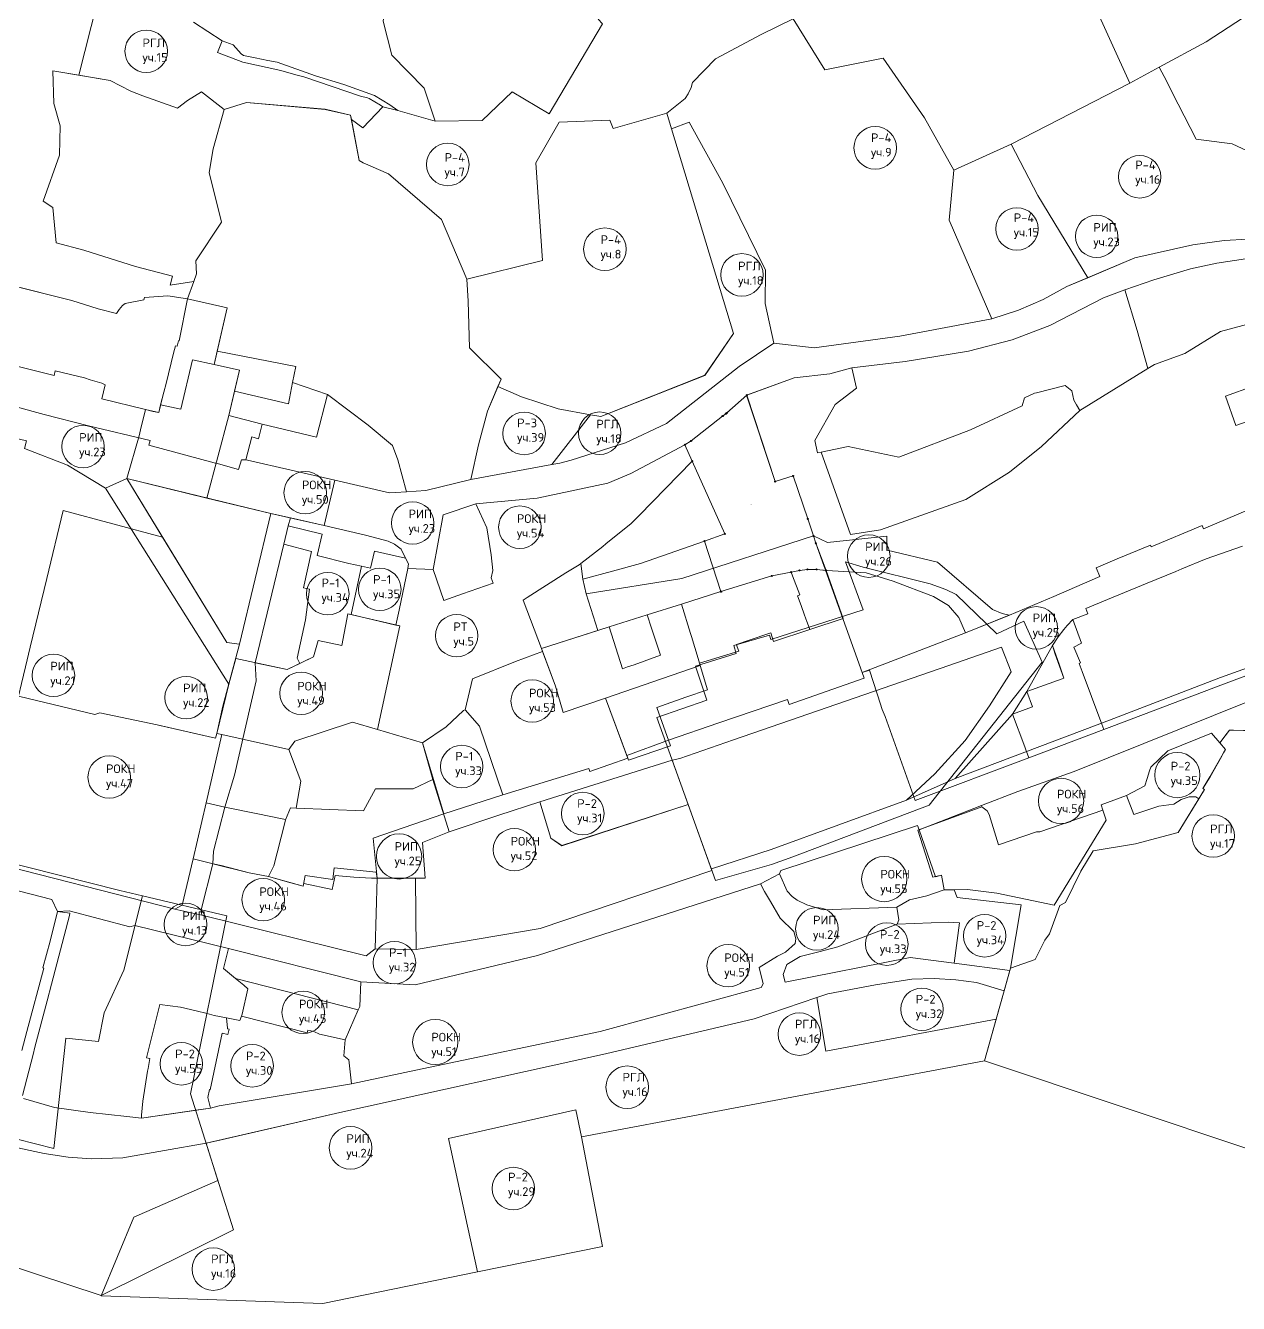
# Model space of a CAD drawing. Extents: x 1391407 to 1399948, y 354865 to 361044.
# Drawn here: x 1395657 to 1396569, y 359243 to 360204 of the extents above; entities that cross this region are included whole.
import ezdxf

# ---------------------------------------------------------------- set-up
doc = ezdxf.new("R2010")
doc.units = 0
doc.header["$MEASUREMENT"] = 0
doc.header["$PDMODE"] = 33
doc.header["$PDSIZE"] = 0.75
doc.layers.add('Контура исторический центр для сайта', color=7, linetype='Continuous')
doc.styles.get("Standard").update_dxf_attribs({"font": 'simplex.shx'})

msp = doc.modelspace()

# ---------------------------------------------------------------- linework, layer by layer
at = {"layer": 'Контура исторический центр для сайта', "color": 55, "lineweight": 20, "true_color": 0xa5a552}
for points in [[(1396050.9, 360137.74), (1396090.9, 360205.58), (1396087.63, 360209.07), (1396144.35, 360259.45), (1396118.99, 360298.11), (1396117.15, 360322.54), (1396115.66, 360335.22), (1396083.09, 360334.53), (1396031, 360326.79), (1396013.43, 360318.19), (1395975.45, 360283.74), (1395933.08, 360259.05), (1395925.91, 360207.55), (1395932.58, 360181.82), (1395956.9, 360157.18), (1395965.13, 360132.41), (1396000.47, 360132.7), (1396022.95, 360154.31), (1396050.9, 360137.74)], [(1395783.38, 360206.68), (1395804.8, 360192.79), (1395813.31, 360189.7), (1395819.21, 360182.83), (1395820.93, 360181.66), (1395829.7, 360179.93), (1395839.18, 360178.02), (1395846.21, 360176.78), (1395875.22, 360166.31), (1395896.4, 360159.88), (1395919.53, 360151.49), (1395930.98, 360144.64), (1395937.05, 360140.2), (1395965.13, 360132.41)], [(1395965.13, 360132.41), (1395956.9, 360157.18), (1395932.58, 360181.82), (1395925.91, 360207.55)], [(1395943.49, 359853.64), (1395958.02, 359854.64), (1395991.91, 359862.75), (1395997.67, 359888.92), (1396004.37, 359914.32), (1396014.73, 359938.4), (1395990.87, 359961.79), (1395989.97, 359996.96), (1395988.93, 360013.36), (1395969.81, 360058.36), (1395929.99, 360092.74), (1395911.06, 360101.03), (1395908.01, 360102.73), (1395901.48, 360136.89), (1395882.27, 360141.2), (1395823.1, 360146.46), (1395806.53, 360141.2), (1395798.19, 360111.57), (1395795.09, 360093.78), (1395804.53, 360056.41), (1395785.05, 360027.28), (1395785.59, 360017.5), (1395783.49, 360011.82), (1395778.84, 359998.77), (1395808.59, 359991.8), (1395801.17, 359959.42), (1395860.23, 359947.72), (1395857.89, 359935.81), (1395884.01, 359926.64), (1395914.66, 359903.75), (1395933.09, 359888.32), (1395936.95, 359877.56), (1395943.49, 359853.64)], [(1396501.11, 359946.37), (1396493, 359974.85), (1396483.69, 360005.58), (1396505.54, 360013.08), (1396533.21, 360021.36), (1396552.84, 360025.48), (1396574.54, 360028.7), (1396595.21, 360029.63), (1396645.38, 360029.27), (1396649.26, 359985.14), (1396586.39, 359982.41), (1396555.67, 359974.16), (1396528.89, 359957.55), (1396506.03, 359949.42), (1396501.11, 359946.37)], [(1395757.31, 359913.11), (1395758.78, 359919.4), (1395761.03, 359928.42), (1395762.69, 359935.06), (1395768.35, 359957.86), (1395769.74, 359963.38), (1395771.1, 359963.12), (1395772.04, 359967.23), (1395772.58, 359967.11), (1395778.84, 359998.77), (1395764.17, 360000.84), (1395746.45, 359999.67), (1395746.06, 359997.85), (1395731.91, 359995.14), (1395730.03, 359993.74), (1395727.39, 359990.55), (1395725.5, 359987.6), (1395711.75, 359991.26), (1395691.77, 359997.47), (1395645.04, 360009.26)], [(1396252.65, 359882.95), (1396250.5, 359892.26), (1396265.81, 359919.28), (1396281.93, 359931.62), (1396278.4, 359946.7), (1396318.41, 359951.46), (1396366.13, 359959.22), (1396398.98, 359967.88), (1396427.37, 359978.54), (1396467.57, 359999.37), (1396483.69, 360005.58), (1396493, 359974.85), (1396501.11, 359946.37), (1396449.88, 359914.72), (1396447.25, 359918.89), (1396445.3, 359922.38), (1396443.78, 359929.62), (1396438.78, 359933.5), (1396417.34, 359928.06), (1396415.83, 359927.69), (1396408.28, 359924.15), (1396406.42, 359918.14), (1396367.78, 359900.24), (1396313.81, 359879.5), (1396275.67, 359887.55), (1396255.33, 359883.48), (1396252.65, 359882.95)], [(1395773.83, 359915.68), (1395782.67, 359952.9), (1395798.85, 359949.32), (1395808.59, 359991.8), (1395778.84, 359998.77), (1395772.58, 359967.11), (1395772.04, 359967.23), (1395771.1, 359963.12), (1395769.74, 359963.38), (1395768.35, 359957.86), (1395762.69, 359935.06), (1395761.03, 359928.42), (1395758.67, 359918.91), (1395773.83, 359915.68)], [(1395801.17, 359959.42), (1395798.85, 359949.32), (1395817.87, 359945.1), (1395814.13, 359929.25), (1395854.72, 359919.68), (1395857.89, 359935.81), (1395860.23, 359947.72), (1395801.17, 359959.42)], [(1395646.45, 359948.97), (1395678.47, 359941.08), (1395679.33, 359944.58), (1395701.28, 359939.25), (1395705.76, 359937.74), (1395714.39, 359935.24), (1395717.04, 359933.93), (1395714.51, 359923.51), (1395747.33, 359915.47), (1395753.13, 359914.05), (1395757.31, 359913.11)], [(1395814.13, 359929.25), (1395854.72, 359919.68), (1395857.89, 359935.81), (1395884.01, 359926.64), (1395875.82, 359894.63), (1395835.07, 359904.37), (1395809.84, 359911.07), (1395814.13, 359929.25)], [(1396277.51, 359821.55), (1396255.33, 359883.48), (1396275.67, 359887.55), (1396313.81, 359879.5), (1396367.78, 359900.24), (1396406.42, 359918.14), (1396408.28, 359924.15), (1396415.83, 359927.69), (1396417.34, 359928.06), (1396438.78, 359933.5), (1396443.78, 359929.62), (1396445.3, 359922.38), (1396447.25, 359918.89), (1396449.88, 359914.72), (1396421.05, 359887.6), (1396397.07, 359868.39), (1396364.17, 359847.78), (1396300.06, 359824.97), (1396277.51, 359821.55)], [(1396567.3, 359903.4), (1396559.3, 359925.45), (1396580.33, 359932.91), (1396587.92, 359910.71), (1396567.3, 359903.4)], [(1395889.58, 359862.29), (1395930.87, 359852.77), (1395935.15, 359853.06), (1395943.49, 359853.64), (1395936.95, 359877.56), (1395933.09, 359888.32), (1395914.66, 359903.75), (1395884.01, 359926.64), (1395875.82, 359894.63), (1395835.07, 359904.37), (1395832.28, 359893.42), (1395827.17, 359894.84), (1395822.79, 359877.7), (1395823.93, 359877.43), (1395889.58, 359862.29)], [(1395799.82, 359668.24), (1395800.83, 359671.8), (1395805.37, 359692.41), (1395818.03, 359739.06), (1395808.48, 359740.29), (1395760.15, 359819.4), (1395685.32, 359839.39), (1395673, 359788.34), (1395660.55, 359736.71), (1395657.02, 359722.03), (1395653.98, 359709.47), (1395651.69, 359699.95), (1395709.07, 359686.09), (1395712.9, 359687.38), (1395755.95, 359678.34), (1395758, 359677.91), (1395799.82, 359668.24)], [(1396031.29, 359772.08), (1396034.22, 359774.21), (1396063.39, 359792.66), (1396073.28, 359798.55), (1396074.73, 359799.67), (1396076.21, 359787.93), (1396098.42, 359794.01), (1396119.47, 359799.77), (1396167.67, 359816.52), (1396180.03, 359778.49), (1396150.43, 359769.2), (1396124.4, 359761.04), (1396095.98, 359751.96), (1396044.96, 359735.68), (1396031.29, 359772.08)], [(1396232.77, 359793.21), (1396239.06, 359794.46), (1396245.03, 359795.15), (1396251.92, 359795.18), (1396259.1, 359794.48), (1396272.03, 359758.4), (1396246.76, 359749.97), (1396244.33, 359756.71), (1396244.14, 359757.21), (1396242.26, 359762.41), (1396240.72, 359766.66), (1396240.25, 359767.97), (1396237.56, 359775.38), (1396239.38, 359776.1), (1396233.84, 359790.46), (1396232.77, 359793.21)], [(1396044.96, 359735.68), (1396095.98, 359751.96), (1396106.04, 359720.53), (1396109.8, 359721.89), (1396114.86, 359723.57), (1396134.55, 359730.73), (1396127.73, 359751.1), (1396124.4, 359761.04), (1396150.43, 359769.2), (1396157.14, 359747.06), (1396157.81, 359744.84), (1396160.37, 359736.4), (1396162.85, 359728.22), (1396163.94, 359724.62), (1396164.42, 359723.03), (1396093.19, 359698.51), (1396061.3, 359687.53), (1396055.57, 359707.42), (1396044.96, 359735.68)], [(1395921.84, 359674.75), (1395938.49, 359752.69), (1395899.49, 359761.81), (1395894.98, 359737.98), (1395876.99, 359741.65), (1395873.72, 359729.39), (1395853.9, 359719.95), (1395815.09, 359728.22), (1395805.37, 359692.41), (1395800.83, 359671.8), (1395804.7, 359670.94), (1395855.15, 359659.75), (1395859.52, 359665.94), (1395902.94, 359680.32), (1395921.84, 359674.75)], [(1396411.48, 359653.53), (1396409.02, 359660.24), (1396408.42, 359661.84), (1396399.26, 359686.29), (1396414.36, 359691.91), (1396410.07, 359703.42), (1396436.56, 359712.96), (1396437.78, 359713.41), (1396434.55, 359723.1), (1396431.44, 359731.53), (1396429.28, 359738.07), (1396433.61, 359744.46), (1396437.88, 359750.03), (1396440.27, 359753.06), (1396444.66, 359757.55), (1396451.1, 359739.77), (1396450.52, 359739.53), (1396445.38, 359736.85), (1396450.37, 359724.97), (1396449.3, 359724.56), (1396451.59, 359718.53), (1396465.61, 359680.77), (1396467.96, 359674.74), (1396411.48, 359653.53)], [(1396093.19, 359698.51), (1396164.42, 359723.03), (1396169.97, 359704.69), (1396153.56, 359699.09), (1396131.73, 359691.47), (1396142.05, 359662.64), (1396110.56, 359651.78), (1396093.19, 359698.51)], [(1395860.59, 359615.66), (1395911.24, 359613.6), (1395920.14, 359630.09), (1395948.54, 359630.32), (1395963.32, 359637.3), (1395955.58, 359664.79), (1395921.84, 359674.75), (1395902.94, 359680.32), (1395859.52, 359665.94), (1395855.15, 359659.75), (1395864.01, 359636.09), (1395860.59, 359615.66)], [(1395744.89, 359549.77), (1395808.51, 359534.64), (1395781.22, 359400.86), (1395813.34, 359298.62), (1395714.02, 359249.19), (1395566.3, 359297.83), (1395595.24, 359380.68), (1395678.29, 359359.84), (1395687.26, 359442.75), (1395711.9, 359440.22), (1395716.08, 359461.8), (1395730.94, 359493.74), (1395744.89, 359549.77)]]:
    msp.add_lwpolyline(points, dxfattribs=at)
at = {"layer": 'Контура исторический центр для сайта', "color": 140, "lineweight": 20, "true_color": 0x00bfff}
for points in [[(1395597.07, 360304.72), (1395686.03, 360285.26), (1395681.07, 360282.18), (1395667.26, 360231.73), (1395684.48, 360227.52), (1395700.25, 360223.74), (1395710.92, 360221.19), (1395697.13, 360166.92), (1395677.56, 360170.25), (1395678.24, 360145.62), (1395683.07, 360128.7), (1395682.7, 360106.82), (1395670.3, 360072.03), (1395677.51, 360067.33), (1395679.98, 360040.83), (1395701, 360035.25), (1395739.7, 360023.01), (1395767.49, 360015.73), (1395765.91, 360009.08)], [(1395765.91, 360009.08), (1395783.49, 360011.82), (1395778.84, 359998.77), (1395764.17, 360000.83), (1395746.45, 359999.67), (1395746.06, 359997.85), (1395731.91, 359995.14), (1395730.03, 359993.74), (1395727.39, 359990.55), (1395725.5, 359987.6), (1395711.75, 359991.26), (1395691.77, 359997.46), (1395613.54, 360017.07)], [(1396484.94, 359625.12), (1396490.46, 359610.97), (1396509.34, 359617.24), (1396520.57, 359618.73), (1396526.1, 359622.07), (1396532.1, 359624.18), (1396536.99, 359624.08), (1396539.28, 359622.67), (1396543.63, 359629.78), (1396542.47, 359630.34), (1396547.78, 359639.19), (1396556.63, 359654.89), (1396558.04, 359657.38), (1396559.41, 359659.82), (1396555.13, 359664.81), (1396548.86, 359672.11), (1396516.04, 359658.84), (1396503.37, 359646.45), (1396502.17, 359643.72), (1396500.63, 359637.89), (1396498.64, 359632.42), (1396484.94, 359625.12)], [(1396043.82, 359620.45), (1396143.37, 359651.88), (1396155.41, 359618.44), (1396060.27, 359587.4), (1396052.18, 359593.19), (1396043.82, 359620.45)], [(1396397.74, 359495.3), (1396405.77, 359542.9), (1396357.58, 359548.38), (1396355.29, 359554.3), (1396347.97, 359554.17), (1396334.88, 359549.7), (1396321.75, 359546.64), (1396312.35, 359541.27), (1396313.67, 359531.68), (1396312.43, 359528.42), (1396350.86, 359529.84), (1396359.41, 359529.39), (1396355.4, 359499.16), (1396397.23, 359493.48), (1396397.74, 359495.3)], [(1396228.32, 359484.86), (1396322.18, 359503.44), (1396355.4, 359499.16), (1396359.41, 359529.39), (1396350.86, 359529.84), (1396312.43, 359528.42), (1396267.78, 359511.48), (1396253.73, 359507.73), (1396239.48, 359504.13), (1396229.58, 359498.06), (1396226.88, 359490.62), (1396228.32, 359484.86)], [(1396258.98, 359433.01), (1396386.92, 359456.97), (1396392.96, 359478.35), (1396372.07, 359484.68), (1396356.52, 359486.53), (1396340.37, 359487.65), (1396323.56, 359487.16), (1396296.1, 359482.87), (1396260.43, 359476.13), (1396252.19, 359473.3), (1396258.98, 359433.01)], [(1395744.2, 359384.76), (1395745.32, 359395.39), (1395748.72, 359417.77), (1395749.35, 359419.99), (1395750.61, 359427.52), (1395748.06, 359427.91), (1395757.97, 359468.08), (1395773.66, 359466.09), (1395785.42, 359463.24), (1395793.54, 359461.23), (1395798.84, 359459.69), (1395808.17, 359457.94), (1395809.03, 359450.2), (1395808.94, 359449.78), (1395810.13, 359449.55), (1395809.23, 359445.57), (1395804.93, 359446.49), (1395795.88, 359403.95), (1395795.29, 359404.07), (1395794.1, 359398.19), (1395796.1, 359390.16), (1395744.35, 359382.6), (1395744.2, 359384.76)], [(1395794.1, 359398.19), (1395796.1, 359390.16), (1395802.73, 359391.9), (1395902.21, 359408.46), (1395900.27, 359426.32), (1395896.4, 359429.3), (1395897.4, 359441.44), (1395878.15, 359445.79), (1395873.93, 359447.61), (1395869.31, 359448.59), (1395868.79, 359446.59), (1395819.43, 359459.28), (1395818.29, 359456.05), (1395808.17, 359457.94), (1395809.03, 359450.2), (1395808.94, 359449.78), (1395810.13, 359449.55), (1395809.23, 359445.57), (1395804.93, 359446.49), (1395795.88, 359403.95), (1395795.29, 359404.07), (1395794.1, 359398.19)], [(1395975.1, 359367.22), (1395976.93, 359359.1), (1395989.48, 359301.27), (1395996.92, 359266.95), (1396091.01, 359286.15), (1396075.22, 359368.4), (1396070.86, 359388.82), (1395975.1, 359367.22)]]:
    msp.add_lwpolyline(points, dxfattribs=at)
at = {"layer": 'Контура исторический центр для сайта', "color": 234, "lineweight": 20, "true_color": 0xa50052}
for points in [[(1396509.59, 360172.83), (1396515.33, 360162.17), (1396519.24, 360153.86), (1396537.41, 360118.69), (1396564.55, 360115.21), (1396583.86, 360106.17), (1396589.09, 360105.44), (1396598.73, 360099.86), (1396610.1, 360094.72), (1396620, 360089.44), (1396623.26, 360089.39), (1396629.35, 360092.03), (1396646.72, 360123.79), (1396657.41, 360152.28), (1396666.11, 360173.37), (1396668.51, 360175.37), (1396692.65, 360219.02), (1396696.61, 360237.22), (1396644.13, 360256.94), (1396544.84, 360191.98), (1396509.59, 360172.83)], [(1395988.93, 360013.37), (1396045.76, 360027.52), (1396040.73, 360100.89), (1396058.24, 360131.64), (1396096.51, 360133.01), (1396098.94, 360126.79), (1396139.39, 360138.35), (1396152.97, 360149.4), (1396155.31, 360152.75), (1396157.57, 360157.71), (1396158.5, 360161.34), (1396175.84, 360179.26), (1396210.29, 360197.45), (1396234.22, 360209.17), (1396258, 360170.91), (1396301.88, 360179.57), (1396333.09, 360134.9), (1396355.14, 360095.35), (1396398.28, 360114.94), (1396487.55, 360160.83), (1396459.29, 360222.59)], [(1396090.9, 360205.58), (1396050.9, 360137.74), (1396022.95, 360154.31), (1396000.47, 360132.7), (1395965.13, 360132.41), (1395937.05, 360140.2), (1395925.83, 360143.14), (1395910.82, 360127.18), (1395902.08, 360133.53), (1395908.01, 360102.74), (1395911.06, 360101.04), (1395929.99, 360092.74), (1395969.81, 360058.36), (1395988.93, 360013.37)], [(1396351.68, 360057.87), (1396355.14, 360095.35), (1396333.09, 360134.9), (1396301.88, 360179.57), (1396258, 360170.91), (1396234.22, 360209.17), (1396210.29, 360197.45), (1396175.84, 360179.26), (1396158.5, 360161.34), (1396157.57, 360157.71), (1396155.31, 360152.75), (1396152.97, 360149.4), (1396139.39, 360138.35), (1396142.91, 360126.65), (1396156.09, 360131.52), (1396181.34, 360085.59), (1396213.51, 360020.36), (1396213.29, 359995.19), (1396219.72, 359965.45), (1396249.98, 359961.78), (1396314.41, 359970.56), (1396383.64, 359983.59), (1396351.68, 360057.87)], [(1396583.86, 360106.17), (1396564.55, 360115.21), (1396537.41, 360118.69), (1396519.24, 360153.86), (1396515.33, 360162.17), (1396509.59, 360172.83), (1396487.55, 360160.83), (1396398.28, 360114.94)], [(1396139.39, 360138.35), (1396142.91, 360126.65), (1396189.33, 359972.53), (1396167.94, 359941.16), (1396089.75, 359910.2), (1396082.01, 359911.58), (1396057.64, 359915.95), (1396030.14, 359924.92), (1396012.26, 359932.66), (1396014.73, 359938.4), (1395990.87, 359961.79), (1395989.97, 359996.97), (1395988.93, 360013.37), (1396045.76, 360027.52), (1396040.73, 360100.89), (1396058.24, 360131.64), (1396096.51, 360133.01), (1396098.94, 360126.79), (1396139.39, 360138.35)], [(1396398.28, 360114.94), (1396355.14, 360095.35), (1396351.68, 360057.87), (1396383.64, 359983.59), (1396403.86, 359990.16), (1396422.32, 359998.18), (1396440, 360007.86), (1396455.9, 360014.57), (1396418.32, 360076.43), (1396398.28, 360114.94)], [(1396398.28, 360114.94), (1396418.32, 360076.43), (1396455.9, 360014.57), (1396491.21, 360029.48), (1396534.86, 360039.39), (1396558.3, 360042.44), (1396576.21, 360043.56)]]:
    msp.add_lwpolyline(points, dxfattribs=at)
at = {"layer": 'Контура исторический центр для сайта', "color": 76, "lineweight": 20, "true_color": 0x3f7f00}
for points in [[(1395710.92, 360221.19), (1395697.13, 360166.92), (1395720.57, 360162.91)], [(1395720.57, 360162.91), (1395736.31, 360154.82), (1395745.27, 360151.25), (1395771.39, 360142.16), (1395778.85, 360147.87), (1395789.41, 360154.29), (1395806.53, 360141.2), (1395823.1, 360146.46), (1395882.27, 360141.21), (1395901.48, 360136.9), (1395902.08, 360133.53), (1395910.82, 360127.18), (1395925.83, 360143.14), (1395923.88, 360144.39), (1395915.34, 360149.38), (1395914.28, 360149.83), (1395908.98, 360151.14), (1395866.36, 360165.64), (1395860.24, 360167.24), (1395849, 360170.48), (1395820.55, 360176.58), (1395801.45, 360183.82), (1395804.8, 360192.79), (1395783.38, 360206.68)], [(1396058.94, 359875.11), (1396067.48, 359877.38), (1396108.34, 359890.31), (1396139, 359905.06), (1396193.62, 359947.8), (1396219.72, 359965.45), (1396213.29, 359995.19), (1396213.51, 360020.36), (1396181.34, 360085.59), (1396156.11, 360131.5), (1396142.91, 360126.65), (1396189.33, 359972.53), (1396167.95, 359941.17), (1396089.75, 359910.2), (1396082.01, 359911.58), (1396052.93, 359874), (1396058.94, 359875.11)], [(1396397.74, 359495.3), (1396416.39, 359501.84), (1396423.63, 359516.33), (1396426.98, 359521.21), (1396434.82, 359542.41), (1396439.08, 359544.79), (1396450.55, 359568.38), (1396459.92, 359583.54), (1396491.67, 359588.8), (1396523.74, 359597.29), (1396539.28, 359622.67), (1396536.99, 359624.08), (1396532.1, 359624.18), (1396526.1, 359622.07), (1396520.57, 359618.73), (1396509.34, 359617.24), (1396490.46, 359610.97), (1396484.94, 359625.12), (1396465.84, 359618.27), (1396467.29, 359614.23), (1396469.65, 359606.7), (1396430.54, 359542.72), (1396387.41, 359551.62), (1396365.37, 359554.5), (1396355.29, 359554.3), (1396357.58, 359548.38), (1396405.78, 359542.96), (1396397.74, 359495.3)], [(1396070.86, 359388.82), (1396075.22, 359368.4), (1396378.12, 359425.76), (1396386.92, 359456.97), (1396258.98, 359433.01), (1396252.19, 359473.3), (1396205.02, 359457.12), (1396093.19, 359430.85), (1395893.46, 359386.89), (1395792.88, 359363.74), (1395801.74, 359335.55), (1395738.45, 359308.11), (1395714.02, 359249.02), (1395880.53, 359243.21), (1395996.92, 359266.95), (1395989.48, 359301.27), (1395976.93, 359359.1), (1395975.1, 359367.22), (1396070.86, 359388.82)]]:
    msp.add_lwpolyline(points, dxfattribs=at)
at = {"layer": 'Контура исторический центр для сайта', "color": 107, "lineweight": 20, "true_color": 0x3f7f4f}
msp.add_lwpolyline([(1395785.59, 360017.5), (1395783.49, 360011.82), (1395765.91, 360009.08), (1395767.49, 360015.73), (1395739.7, 360023.01), (1395701, 360035.25), (1395679.98, 360040.83), (1395677.51, 360067.33), (1395670.3, 360072.03), (1395682.7, 360106.82), (1395683.07, 360128.7), (1395678.24, 360145.62), (1395677.56, 360170.25), (1395720.57, 360162.91), (1395736.31, 360154.82), (1395745.27, 360151.25), (1395771.38, 360142.16), (1395778.85, 360147.87), (1395789.41, 360154.29), (1395806.53, 360141.2), (1395798.19, 360111.57), (1395795.09, 360093.78), (1395804.53, 360056.41), (1395785.05, 360027.28), (1395785.59, 360017.5)], dxfattribs=at)
at = {"layer": 'Контура исторический центр для сайта', "color": 37, "lineweight": 20, "true_color": 0x7f5f3f}
for points in [[(1396576.21, 360043.56), (1396558.3, 360042.44), (1396534.86, 360039.39), (1396491.21, 360029.48), (1396440, 360007.86), (1396422.32, 359998.18), (1396403.86, 359990.16), (1396383.64, 359983.59), (1396314.41, 359970.56), (1396249.98, 359961.78), (1396219.72, 359965.45), (1396193.62, 359947.8), (1396139, 359905.06), (1396108.34, 359890.31), (1396067.48, 359877.38), (1396058.94, 359875.11), (1396052.93, 359874), (1395991.91, 359862.75), (1395958.02, 359854.64), (1395943.49, 359853.64), (1395935.15, 359853.06), (1395930.87, 359852.77), (1395889.58, 359862.29), (1395823.93, 359877.43), (1395822.79, 359877.71), (1395819.37, 359877.64), (1395817.26, 359870.24), (1395802.14, 359874.49), (1395798.78, 359875.42), (1395749.82, 359888.57), (1395750.77, 359892.19), (1395704.35, 359903.24), (1395671.01, 359911.64), (1395649.89, 359917.39)], [(1395583.96, 359909.46), (1395657.77, 359891.8), (1395656.39, 359886.25), (1395688.72, 359873.71), (1395717.12, 359856.21), (1395733.19, 359863.52), (1395793.46, 359848.88), (1395841.48, 359837.22), (1395856.2, 359834.06), (1395881.72, 359828.18), (1395912.69, 359821.04), (1395929.87, 359816.49), (1395934.42, 359814.08), (1395939.41, 359810.36), (1395942.84, 359803.59), (1395944.94, 359799.46), (1395944.46, 359795.82), (1395963.52, 359795.06), (1395971, 359836.17), (1395995.65, 359844.65), (1396041.79, 359848.69), (1396094.87, 359860.11), (1396112.27, 359867.4), (1396152.79, 359888.93), (1396157.5, 359891.82), (1396181.29, 359910.49), (1396183.69, 359912.26), (1396184.48, 359912.84), (1396199.49, 359926.25), (1396234.96, 359939.2), (1396261.87, 359942.34), (1396278.4, 359946.7), (1396318.41, 359951.46), (1396366.13, 359959.22), (1396398.98, 359967.88), (1396427.37, 359978.54), (1396467.57, 359999.37), (1396483.69, 360005.58), (1396505.54, 360013.08), (1396533.21, 360021.36), (1396552.84, 360025.48), (1396574.54, 360028.7)], [(1395808.48, 359740.29), (1395818.03, 359739.06), (1395841.48, 359837.22), (1395856.2, 359834.06), (1395854.6, 359828.08), (1395851.24, 359814.14), (1395829.84, 359725.08), (1395830.39, 359711.44), (1395814.23, 359640.43), (1395806.84, 359616.35), (1395798.44, 359583.23), (1395798.02, 359573.89), (1395789.09, 359539.33), (1395789.61, 359535.32), (1395769.34, 359539.67), (1395774.82, 359542.65), (1395783.13, 359577.6), (1395792.95, 359619.66), (1395804.7, 359670.94), (1395800.83, 359671.8), (1395809.86, 359708.96), (1395717.12, 359856.21), (1395733.19, 359863.52), (1395808.48, 359740.29)], [(1396577.71, 359840.47), (1396542.82, 359825.75), (1396541.86, 359828.17), (1396503.44, 359812.18), (1396502.92, 359813.43), (1396478.03, 359803.05), (1396462.19, 359796.45), (1396464.89, 359789.79), (1396434.29, 359776.65), (1396430.24, 359774.93), (1396396.98, 359760.87), (1396363.86, 359747.44), (1396286.1, 359717.77), (1396287.66, 359713.35), (1396231.35, 359693.69), (1396230.14, 359697.37), (1396178.44, 359679.88), (1396140.54, 359666.85), (1396109.28, 359655.25), (1396110.02, 359653.25), (1396081.47, 359643.14), (1396080.67, 359645.51), (1396016.04, 359625.74), (1395971.5, 359611.32), (1395918.49, 359593.07), (1395921.43, 359563), (1395919.98, 359509.9), (1395950.7, 359509.26), (1395950.43, 359563.06), (1395957.62, 359563.06), (1395955.55, 359589.87), (1395975.61, 359597.89), (1396012.91, 359610.51), (1396043.82, 359620.45), (1396143.37, 359651.88), (1396148.99, 359652.96), (1396189.38, 359666.93), (1396351.32, 359722.97), (1396391.01, 359736.78), (1396398.18, 359718.26), (1396381.87, 359692.67), (1396363.68, 359666.54), (1396340.81, 359641.49), (1396319.61, 359621.8), (1396356.22, 359638.05), (1396399.26, 359686.29), (1396410.07, 359703.42), (1396429.28, 359738.07), (1396433.61, 359744.46), (1396437.88, 359750.03), (1396440.27, 359753.06), (1396444.66, 359757.55), (1396455.83, 359761.83), (1396454.27, 359765.87), (1396470.64, 359772.6), (1396500.49, 359784.86), (1396522.15, 359793.76), (1396526.65, 359795.61), (1396544.9, 359803.06), (1396561.38, 359808.96), (1396572.11, 359812.81)], [(1396396.69, 359760.75), (1396391.36, 359762.11), (1396384.2, 359765.16), (1396342.78, 359800.6), (1396305.06, 359809.74), (1396304.66, 359820.19), (1396260.18, 359815.5), (1396249.59, 359820.38), (1396150.62, 359788.27), (1396078.56, 359776.83), (1396087.38, 359749.21), (1396095.98, 359751.95), (1396124.4, 359761.02), (1396150.43, 359769.2), (1396180.03, 359778.49), (1396218.19, 359790.34), (1396232.78, 359793.17), (1396239.06, 359794.41), (1396245.04, 359795.15), (1396251.92, 359795.18), (1396259.55, 359794.42), (1396289.31, 359792.6), (1396309.53, 359786.34), (1396339.9, 359774.88), (1396351.07, 359768.14), (1396358.98, 359759.05), (1396363.86, 359747.44), (1396396.69, 359760.75)], [(1396629.84, 359740.58), (1396555.63, 359714.04), (1396472.08, 359681.78), (1396356.22, 359638.05), (1396319.61, 359621.8), (1396217.8, 359584.6), (1396172.86, 359569.94), (1396173.27, 359568.8), (1396044.09, 359525.05), (1395950.7, 359509.26), (1395919.98, 359509.9), (1395913.1, 359504.7), (1395789.61, 359535.32), (1395769.34, 359539.67), (1395621.81, 359577.27)], [(1395626.9, 359559.69), (1395676.8, 359546.99), (1395681.15, 359538.07), (1395689.85, 359538.44), (1395735.57, 359526.46), (1395739.34, 359527.48), (1395809.71, 359510.01), (1395909.24, 359485.17), (1395949.98, 359482.72), (1396042.11, 359504.92), (1396209.79, 359558.88), (1396224.08, 359566.28), (1396225.08, 359568.67), (1396327.88, 359602.62), (1396329.05, 359599.41), (1396376.06, 359617.57), (1396403.25, 359628.17), (1396445.53, 359643.32), (1396575.87, 359695.69)], [(1395893.46, 359386.89), (1396093.19, 359430.85), (1396205.02, 359457.12), (1396252.19, 359473.3), (1396260.43, 359476.13), (1396296.1, 359482.87), (1396323.56, 359487.16), (1396340.37, 359487.65), (1396356.52, 359486.53), (1396372.07, 359484.68), (1396392.96, 359478.35), (1396397.23, 359493.48), (1396355.4, 359499.16), (1396322.18, 359503.44), (1396228.32, 359484.86), (1396226.88, 359490.62), (1396229.58, 359498.06), (1396239.48, 359504.13), (1396253.73, 359507.73), (1396267.78, 359511.48), (1396312.43, 359528.42), (1396313.67, 359531.68), (1396312.35, 359541.27), (1396256.86, 359539.22), (1396244.48, 359543.07), (1396237.36, 359546.37), (1396233.47, 359549.34), (1396229.82, 359553.36), (1396224.08, 359566.28), (1396209.79, 359558.88), (1396212.78, 359552.87), (1396217.17, 359545.5), (1396224.6, 359533), (1396234.82, 359522.85), (1396236.43, 359517.34), (1396235.8, 359513.84), (1396228.52, 359507.28), (1396222.46, 359504.37), (1396208.74, 359495.9), (1396211.79, 359483.5), (1396210.35, 359480.89), (1396089.17, 359447.62), (1395950.49, 359418.53), (1395902.21, 359408.46), (1395802.73, 359391.9), (1395796.1, 359390.16), (1395785.09, 359388.55), (1395744.35, 359382.6), (1395733.12, 359383.75), (1395705.54, 359386.85), (1395678.83, 359390.45), (1395655.58, 359397.25)], [(1395654.68, 359399.57), (1395662.8, 359430.53), (1395664.16, 359435.84), (1395673.29, 359470.76), (1395676.59, 359483.43), (1395690, 359535.01), (1395690.45, 359536.76), (1395681.15, 359538.07), (1395675.58, 359515.58), (1395670.15, 359495.6), (1395670.92, 359495.46), (1395658.11, 359447.67), (1395654.26, 359433.36)], [(1395644.14, 359361.81), (1395671.03, 359355.88), (1395689.03, 359353.25), (1395706.65, 359352.07), (1395730.34, 359352.78), (1395792.88, 359363.74), (1395800.96, 359365.6), (1395893.46, 359386.89)]]:
    msp.add_lwpolyline(points, dxfattribs=at)
at = {"layer": 'Контура исторический центр для сайта', "color": 7, "lineweight": 20}
for points in [[(1396326.06, 359621.48), (1396303.4, 359684.52), (1396301.31, 359689.83), (1396297.95, 359700.08), (1396297.47, 359701.61), (1396291.65, 359719.53), (1396286.1, 359717.77), (1396251.32, 359814.85), (1396249.6, 359820.36), (1396245.44, 359833.16), (1396234.24, 359865.48), (1396220.85, 359861.32), (1396199.14, 359926.25), (1396234.96, 359939.2), (1396261.87, 359942.34), (1396278.4, 359946.7), (1396281.93, 359931.62), (1396265.81, 359919.28), (1396250.5, 359892.26), (1396252.65, 359882.95), (1396255.33, 359883.48), (1396277.51, 359821.55), (1396300.06, 359824.97), (1396364.17, 359847.78), (1396397.07, 359868.39), (1396421.05, 359887.6), (1396449.88, 359914.72), (1396501.11, 359946.37), (1396506.03, 359949.42), (1396528.89, 359957.55), (1396555.67, 359974.16), (1396586.39, 359982.41)], [(1395747.32, 359915.46), (1395743.56, 359900.16), (1395742.48, 359895.62), (1395733.19, 359863.52), (1395793.46, 359848.88), (1395809.84, 359911.07), (1395817.87, 359945.1), (1395798.85, 359949.32), (1395782.67, 359952.9), (1395773.83, 359915.68), (1395758.67, 359918.91), (1395757.31, 359913.11), (1395747.32, 359915.46)], [(1395657.02, 359722.03), (1395660.55, 359736.71), (1395673, 359788.34), (1395685.32, 359839.39), (1395760.15, 359819.4), (1395733.19, 359863.52), (1395742.48, 359895.63), (1395743.56, 359900.17), (1395747.33, 359915.47), (1395714.51, 359923.51), (1395717.04, 359933.93), (1395714.39, 359935.24), (1395705.76, 359937.74), (1395701.28, 359939.25), (1395679.33, 359944.58), (1395678.47, 359941.08), (1395646.45, 359948.97)], [(1396580.33, 359932.91), (1396559.3, 359925.45), (1396567.3, 359903.4), (1396587.92, 359910.71)], [(1395793.46, 359848.88), (1395841.48, 359837.22), (1395858.18, 359833.6), (1395881.72, 359828.18), (1395889.58, 359862.29), (1395823.93, 359877.43), (1395822.79, 359877.7), (1395827.17, 359894.84), (1395832.28, 359893.42), (1395835.07, 359904.37), (1395809.84, 359911.07), (1395793.46, 359848.88)], [(1396074.73, 359799.67), (1396091.12, 359812.5), (1396093.45, 359814.37), (1396112.56, 359829.67), (1396118.52, 359835.8), (1396158.31, 359876.69), (1396183.03, 359821.86), (1396167.67, 359816.52), (1396119.47, 359799.77), (1396098.42, 359794.01), (1396076.21, 359787.93), (1396074.73, 359799.67)], [(1395733.19, 359863.52), (1395808.48, 359740.29), (1395818.03, 359739.06), (1395841.48, 359837.22), (1395733.19, 359863.52)], [(1396387.56, 359746.89), (1396356.77, 359776.31), (1396349.18, 359780.18), (1396337.3, 359784.41), (1396286.9, 359796.9), (1396273.62, 359800.84), (1396286.84, 359764.83), (1396217.58, 359742.52), (1396216.55, 359745.88), (1396189.66, 359737.96), (1396191.39, 359732.08), (1396160.88, 359722.56), (1396169.31, 359696.83), (1396131.87, 359683.83), (1396175.95, 359561.36), (1396218, 359573.18), (1396234.18, 359579.12), (1396336.65, 359617.92), (1396421.68, 359725.4), (1396407.87, 359756.26), (1396387.56, 359746.89)], [(1396150.43, 359769.2), (1396180.03, 359778.49), (1396218.2, 359790.32), (1396232.77, 359793.21), (1396233.84, 359790.46), (1396239.38, 359776.1), (1396237.56, 359775.38), (1396240.25, 359767.97), (1396240.72, 359766.66), (1396242.26, 359762.41), (1396244.14, 359757.21), (1396244.33, 359756.71), (1396246.76, 359749.97), (1396219.52, 359740.89), (1396217.45, 359747.5), (1396200.48, 359741.72), (1396191.59, 359738.7), (1396192.2, 359736.94), (1396193.33, 359733.71), (1396163.94, 359724.62), (1396162.85, 359728.22), (1396160.37, 359736.4), (1396157.81, 359744.84), (1396157.14, 359747.06), (1396150.43, 359769.2)], [(1396095.98, 359751.96), (1396124.4, 359761.04), (1396127.73, 359751.1), (1396134.55, 359730.73), (1396114.86, 359723.57), (1396109.8, 359721.89), (1396106.04, 359720.53), (1396095.98, 359751.96)], [(1396624.46, 359733.79), (1396558.03, 359708.91), (1396473.98, 359677.01), (1396467.96, 359674.74), (1396465.61, 359680.77), (1396451.59, 359718.53), (1396449.3, 359724.56), (1396450.37, 359724.97), (1396445.38, 359736.85), (1396450.52, 359739.53), (1396451.1, 359739.77), (1396444.66, 359757.55), (1396440.27, 359753.06), (1396437.88, 359750.03), (1396433.61, 359744.46), (1396429.28, 359738.07), (1396434.55, 359723.1), (1396431.44, 359731.53), (1396437.78, 359713.41), (1396436.56, 359712.96), (1396410.07, 359703.42), (1396414.36, 359691.91), (1396399.26, 359686.29), (1396408.42, 359661.84), (1396409.02, 359660.24), (1396411.48, 359653.53), (1396326.06, 359621.48)], [(1396583.2, 359673.78), (1396565.34, 359674.32), (1396562.48, 359674.29), (1396559.78, 359670.82), (1396555.11, 359664.82), (1396559.39, 359659.83), (1396558.02, 359657.39), (1396556.61, 359654.9), (1396547.76, 359639.2), (1396542.45, 359630.35), (1396543.61, 359629.79), (1396523.72, 359597.3), (1396491.65, 359588.81), (1396459.9, 359583.55), (1396450.53, 359568.39), (1396439.06, 359544.8), (1396434.8, 359542.42), (1396426.96, 359521.22), (1396423.61, 359516.34), (1396416.37, 359501.85), (1396397.72, 359495.31), (1396378.1, 359425.77)], [(1396583.2, 359673.78), (1396565.34, 359674.32), (1396562.48, 359674.29), (1396559.78, 359670.82), (1396555.11, 359664.82), (1396559.39, 359659.83), (1396558.02, 359657.39), (1396556.61, 359654.9), (1396547.76, 359639.2), (1396542.45, 359630.35), (1396543.61, 359629.79), (1396523.72, 359597.3), (1396491.65, 359588.81), (1396459.9, 359583.55), (1396450.53, 359568.39), (1396439.06, 359544.8), (1396434.8, 359542.42), (1396426.96, 359521.22), (1396423.61, 359516.34), (1396416.37, 359501.85), (1396397.72, 359495.31), (1396378.1, 359425.77)], [(1395792.95, 359619.66), (1395806.84, 359616.35), (1395830.53, 359611.55), (1395851.37, 359607.32), (1395852.67, 359606.99), (1395856.27, 359615.83), (1395860.59, 359615.66), (1395864.01, 359636.09), (1395855.15, 359659.75), (1395804.7, 359670.94), (1395792.95, 359619.66)], [(1395846.25, 359581.99), (1395843.78, 359572.36), (1395839.73, 359564.27), (1395853.82, 359560.33), (1395865.78, 359556.96), (1395866.23, 359558.93), (1395887.72, 359554.61), (1395889.82, 359565.05), (1395904.01, 359563.83), (1395917.1, 359563.05), (1395957.62, 359563.06), (1395955.55, 359589.87), (1395975.61, 359597.89), (1395963.32, 359637.3), (1395948.54, 359630.32), (1395920.14, 359630.09), (1395911.24, 359613.6), (1395860.59, 359615.66), (1395856.27, 359615.83), (1395852.67, 359606.99), (1395852.34, 359605.65), (1395846.25, 359581.99)], [(1395852.67, 359606.99), (1395851.37, 359607.32), (1395830.53, 359611.55), (1395806.84, 359616.35), (1395792.95, 359619.66), (1395783.13, 359577.59), (1395798.21, 359573.85), (1395804.18, 359572.46), (1395825.13, 359567.15), (1395839.73, 359564.27), (1395843.78, 359572.36), (1395846.25, 359581.99), (1395852.34, 359605.65), (1395852.67, 359606.99)], [(1396327.95, 359599.01), (1396376.23, 359616.61), (1396380.26, 359613.6), (1396381.79, 359610.91), (1396388.82, 359588.2), (1396417.28, 359597.81), (1396419.69, 359597.88), (1396467.29, 359614.23), (1396469.65, 359606.7), (1396430.54, 359542.72), (1396387.41, 359551.62), (1396365.37, 359554.5), (1396347.97, 359554.17), (1396345.86, 359565.17), (1396339.44, 359563.74), (1396327.95, 359599.01)], [(1395543.22, 359600.4), (1395727.9, 359553.76), (1395744.89, 359549.77), (1395730.94, 359493.74), (1395716.08, 359461.8), (1395711.9, 359440.22), (1395687.26, 359442.75), (1395678.29, 359359.84), (1395595.24, 359380.68), (1395566.3, 359297.83), (1395412.25, 359351.64), (1395460.2, 359481.51), (1395465.35, 359483.47), (1395472.44, 359505.27), (1395467.79, 359506.71), (1395474.8, 359533.6), (1395526.26, 359520.22), (1395543.22, 359600.4)], [(1396378.1, 359425.77), (1396682.85, 359323.8)], [(1396378.1, 359425.77), (1396682.85, 359323.8)]]:
    msp.add_lwpolyline(points, dxfattribs=at)
at = {"layer": 'Контура исторический центр для сайта', "color": 144, "lineweight": 20, "true_color": 0x007ca5}
msp.add_lwpolyline([(1396012.26, 359932.66), (1396030.14, 359924.92), (1396057.64, 359915.95), (1396082.01, 359911.58), (1396052.93, 359874), (1395991.91, 359862.75), (1395997.67, 359888.92), (1396004.37, 359914.32), (1396012.26, 359932.66)], dxfattribs=at)
at = {"layer": 'Контура исторический центр для сайта', "color": 7, "lineweight": 20}
msp.add_lwpolyline([(1396152.79, 359888.93), (1396157.5, 359891.82), (1396181.29, 359910.49), (1396183.69, 359912.26), (1396184.48, 359912.84), (1396199.49, 359926.25), (1396220.85, 359861.32), (1396234.24, 359865.48), (1396245.44, 359833.16), (1396249.6, 359820.36), (1396251.32, 359814.85), (1396259.1, 359794.48), (1396251.92, 359795.18), (1396245.03, 359795.15), (1396239.06, 359794.46), (1396232.77, 359793.21), (1396218.2, 359790.32), (1396180.03, 359778.49), (1396167.67, 359816.52), (1396183.03, 359821.86), (1396158.31, 359876.69), (1396152.79, 359888.93)], close=True, dxfattribs=at)
at = {"layer": 'Контура исторический центр для сайта', "color": 8, "lineweight": 20, "true_color": 0x808080}
msp.add_lwpolyline([(1396008.71, 359784.95), (1395985.73, 359776.75), (1395971.57, 359771.77), (1395963.52, 359795.06), (1395944.46, 359795.82), (1395938.11, 359764.59), (1395935.54, 359753.38), (1395938.49, 359752.69), (1395921.84, 359674.75), (1395955.58, 359664.79), (1395973.37, 359676.91), (1395986.52, 359689.05), (1395987.6, 359689.66), (1395993.19, 359712.85), (1396025.56, 359725.92), (1396045.78, 359733.49), (1396044.96, 359735.68), (1396087.38, 359749.21), (1396078.56, 359776.83), (1396076.21, 359787.93), (1396074.73, 359799.67), (1396091.12, 359812.5), (1396093.45, 359814.37), (1396112.56, 359829.67), (1396118.52, 359835.8), (1396158.31, 359876.69), (1396152.79, 359888.93), (1396112.27, 359867.4), (1396094.87, 359860.11), (1396041.79, 359848.69), (1395995.65, 359844.65), (1396003.98, 359826.36), (1396007.23, 359806.22), (1396008.36, 359794.41), (1396007.1, 359788.94), (1396008.71, 359784.95)], dxfattribs=at)
at = {"layer": 'Контура исторический центр для сайта', "color": 14, "lineweight": 20, "true_color": 0xa50000}
for points in [[(1395971, 359836.17), (1395963.52, 359795.06), (1395971.57, 359771.77), (1395985.73, 359776.75), (1396008.71, 359784.95), (1396007.1, 359788.94), (1396008.36, 359794.41), (1396007.23, 359806.22), (1396003.98, 359826.36), (1395995.65, 359844.65), (1395971, 359836.17)], [(1395856.2, 359834.06), (1395881.72, 359828.18), (1395912.69, 359821.04), (1395929.87, 359816.49), (1395934.42, 359814.08), (1395939.41, 359810.36), (1395942.84, 359803.59), (1395919.59, 359808.81), (1395916.58, 359796.26), (1395909.63, 359797.7), (1395900.27, 359799.6), (1395876.41, 359805.61), (1395880.23, 359821.78), (1395854.6, 359828.08), (1395856.2, 359834.06)], [(1395851.24, 359814.14), (1395872.16, 359808.61), (1395866.05, 359781.28), (1395870.49, 359780.27), (1395867.71, 359757.3), (1395861.42, 359728.35), (1395863.29, 359724.42), (1395853.91, 359719.95), (1395829.84, 359725.08), (1395851.24, 359814.14)], [(1396110.02, 359653.25), (1396081.47, 359643.14), (1396080.67, 359645.51), (1396016.04, 359625.74), (1395998.37, 359677.37), (1395987.6, 359689.66), (1395993.19, 359712.85), (1396025.56, 359725.92), (1396045.78, 359733.49), (1396055.57, 359707.42), (1396061.42, 359687.52), (1396093.19, 359698.51), (1396110.02, 359653.25)], [(1395804.7, 359670.94), (1395792.95, 359619.66), (1395783.13, 359577.6), (1395774.82, 359542.65), (1395769.34, 359539.67), (1395621.81, 359577.27), (1395619.98, 359586.37), (1395645.51, 359688.93), (1395648.39, 359700.7), (1395651.69, 359699.95), (1395709.07, 359686.09), (1395712.9, 359687.38), (1395755.95, 359678.34), (1395799.82, 359668.24), (1395800.83, 359671.8), (1395804.7, 359670.94)], [(1396583.22, 359673.77), (1396562.5, 359674.28), (1396555.13, 359664.81), (1396548.86, 359672.11), (1396516.04, 359658.84), (1396503.37, 359646.45), (1396502.17, 359643.72), (1396500.63, 359637.89), (1396498.64, 359632.42), (1396484.94, 359625.12), (1396465.84, 359618.27), (1396467.29, 359614.23), (1396419.69, 359597.88), (1396417.28, 359597.81), (1396388.82, 359588.2), (1396381.79, 359610.91), (1396380.26, 359613.6), (1396376.23, 359616.61), (1396375.94, 359617.64), (1396403.25, 359628.17), (1396445.53, 359643.32), (1396575.87, 359695.69)], [(1395950.7, 359509.26), (1396044.09, 359525.05), (1396173.27, 359568.8), (1396155.41, 359618.44), (1396060.27, 359587.55), (1396052.18, 359593.19), (1396043.82, 359620.45), (1396012.91, 359610.51), (1395975.61, 359597.89), (1395955.55, 359589.87), (1395957.62, 359563.06), (1395950.43, 359563.06), (1395950.7, 359509.26)], [(1396347.97, 359554.17), (1396334.87, 359549.66), (1396321.75, 359546.64), (1396312.35, 359541.27), (1396256.86, 359539.22), (1396244.48, 359543.07), (1396237.36, 359546.37), (1396233.47, 359549.34), (1396229.82, 359553.36), (1396224.08, 359566.28), (1396225.08, 359568.67), (1396327.88, 359602.62), (1396329.05, 359599.41), (1396341.25, 359564.14), (1396345.86, 359565.17), (1396347.97, 359554.17)], [(1395798.02, 359573.89), (1395789.09, 359539.33), (1395789.61, 359535.32), (1395913.1, 359504.7), (1395919.98, 359509.9), (1395921.43, 359563), (1395920.7, 359567.52), (1395889.03, 359570.71), (1395888.1, 359562.07), (1395867.35, 359565.05), (1395865.78, 359556.96), (1395839.73, 359564.27), (1395825.13, 359567.15), (1395798.02, 359573.89)], [(1396089.17, 359447.62), (1396210.35, 359480.89), (1396211.79, 359483.5), (1396208.74, 359495.9), (1396222.46, 359504.37), (1396228.52, 359507.28), (1396235.8, 359513.84), (1396236.43, 359517.34), (1396234.82, 359522.85), (1396224.6, 359533), (1396217.17, 359545.5), (1396212.78, 359552.87), (1396209.79, 359558.88), (1396042.11, 359504.92), (1395949.98, 359482.72), (1395909.24, 359485.17), (1395908.34, 359466.48), (1395907.3, 359464.09), (1395897.4, 359441.44), (1395896.4, 359429.3), (1395900.27, 359426.32), (1395902.21, 359408.46), (1395950.49, 359418.53), (1396089.17, 359447.62)], [(1395821.18, 359482.63), (1395815.05, 359487.63), (1395907.3, 359464.09), (1395897.4, 359441.44), (1395878.15, 359445.79), (1395873.93, 359447.61), (1395869.31, 359448.59), (1395868.79, 359446.59), (1395819.43, 359459.28), (1395819.9, 359460.85), (1395824.18, 359479.86), (1395821.18, 359482.63)]]:
    msp.add_lwpolyline(points, dxfattribs=at)
at = {"layer": 'Контура исторический центр для сайта', "color": 40, "lineweight": 20, "true_color": 0xf8d731}
for points in [[(1395863.29, 359724.42), (1395873.72, 359729.39), (1395876.99, 359741.65), (1395894.98, 359737.98), (1395899.49, 359761.81), (1395901.82, 359761.26), (1395909.63, 359797.7), (1395900.27, 359799.6), (1395876.41, 359805.61), (1395880.23, 359821.78), (1395854.6, 359828.08), (1395851.24, 359814.14), (1395872.16, 359808.61), (1395866.05, 359781.28), (1395870.49, 359780.27), (1395867.71, 359757.3), (1395861.42, 359728.35), (1395863.29, 359724.42)], [(1395935.54, 359753.38), (1395938.11, 359764.59), (1395944.46, 359795.82), (1395944.94, 359799.46), (1395942.84, 359803.59), (1395919.59, 359808.81), (1395916.58, 359796.26), (1395909.63, 359797.7), (1395901.82, 359761.26), (1395935.54, 359753.38)], [(1396016.04, 359625.74), (1395998.37, 359677.37), (1395987.6, 359689.66), (1395986.52, 359689.05), (1395973.37, 359676.91), (1395955.58, 359664.79), (1395971.5, 359611.32), (1396016.04, 359625.74)], [(1395907.3, 359464.09), (1395908.34, 359466.48), (1395909.24, 359485.17), (1395809.71, 359510.01), (1395809.28, 359508), (1395807.11, 359500.14), (1395805.92, 359495.1), (1395815.05, 359487.63), (1395907.3, 359464.09)]]:
    msp.add_lwpolyline(points, dxfattribs=at)
at = {"layer": 'Контура исторический центр для сайта', "color": 76, "lineweight": 0, "true_color": 0x3f7f00}
for centre in [(1395747.83, 360184.86), (1396195.79, 360016.71), (1396088.79, 359897.61), (1396550.17, 359594.7), (1396238.95, 359445.75), (1396109.55, 359405.83), (1395798.24, 359269.02)]:
    msp.add_circle(centre, 16, dxfattribs=at)
at = {"layer": 'Контура исторический центр для сайта', "color": 234, "lineweight": 0, "true_color": 0xa50052}
for centre in [(1396296.05, 360112.25), (1395974.61, 360099.73), (1396494.88, 360090.46), (1396402.59, 360051.25), (1396092.7, 360036.01)]:
    msp.add_circle(centre, 16, dxfattribs=at)
at = {"layer": 'Контура исторический центр для сайта', "color": 37, "lineweight": 0, "true_color": 0x7f5f3f}
for centre, radius in [((1396462.54, 360045.69), 16), ((1395700.28, 359887.59), 16), ((1395948.15, 359830.11), 16), ((1396291.18, 359805.25), 16), ((1396417.19, 359751.22), 16), ((1395678.07, 359715.52), 16), ((1395777.77, 359698.8), 16), ((1395937.96, 359579.37), 17), ((1395777.34, 359528.22), 16), ((1396252.14, 359524.85), 16), ((1395901.46, 359360.22), 16)]:
    msp.add_circle(centre, radius, dxfattribs=at)
at = {"layer": 'Контура исторический центр для сайта', "color": 144, "lineweight": 0, "true_color": 0x007ca5}
msp.add_circle((1396031.98, 359897.49), 16, dxfattribs=at)
at = {"layer": 'Контура исторический центр для сайта', "color": 14, "lineweight": 0, "true_color": 0xa50000}
for centre, radius in [((1395867.35, 359852.92), 16), ((1396028.8, 359826.92), 16), ((1395864.33, 359702.06), 16), ((1396038.07, 359696.26), 16), ((1395720, 359639.06), 16), ((1396435.81, 359621.13), 17), ((1396024.65, 359584.45), 16), ((1396302.76, 359562.32), 17), ((1395835.81, 359546.86), 16), ((1396185.44, 359497.18), 16), ((1395865.86, 359462.1), 16), ((1395965.12, 359439.77), 17)]:
    msp.add_circle(centre, radius, dxfattribs=at)
at = {"layer": 'Контура исторический центр для сайта', "color": 2, "lineweight": 0, "true_color": 0xffff00}
for centre in [(1395884.35, 359776.93), (1395923.43, 359780.21), (1395985.06, 359646.92), (1395934.49, 359499.49)]:
    msp.add_circle(centre, 16, dxfattribs=at)
at = {"layer": 'Контура исторический центр для сайта', "color": 253, "lineweight": 0, "true_color": 0x999999}
msp.add_circle((1395981.24, 359745.38), 16, dxfattribs=at)
at = {"layer": 'Контура исторический центр для сайта', "color": 131, "lineweight": 0, "true_color": 0x7fffff}
for centre, radius in [((1396523.2, 359640.51), 17), ((1396076.07, 359611.63), 16), ((1396304.7, 359513.46), 16), ((1396378.31, 359519.67), 16), ((1396331.17, 359464.42), 16), ((1395774.22, 359423.46), 16), ((1395827.46, 359421.92), 16), ((1396023.89, 359329.62), 16)]:
    msp.add_circle(centre, radius, dxfattribs=at)
at = {"layer": 'Контура исторический центр для сайта'}
for p in [(1396199.49, 359926.25), (1396183.69, 359912.26), (1396184.48, 359912.84), (1396181.29, 359910.49), (1396152.79, 359888.93), (1396157.5, 359891.82), (1396158.31, 359876.69), (1396234.24, 359865.48), (1396220.85, 359861.32), (1396245.44, 359833.16), (1396167.67, 359816.52), (1396183.03, 359821.86), (1396249.6, 359820.36), (1396251.32, 359814.85), (1396218.2, 359790.32), (1396232.77, 359793.21), (1396239.06, 359794.46), (1396245.03, 359795.15), (1396251.92, 359795.18), (1396259.1, 359794.48), (1396180.03, 359778.49)]:
    msp.add_point(p, dxfattribs=at)

# ---------------------------------------------------------------- texts
at = {"layer": 'Контура исторический центр для сайта', "color": 7}
for s, p in [('6', (1396199.63, 359926.52)), ('4', (1396183.83, 359912.53)), ('5', (1396184.62, 359913.11)), ('3', (1396181.43, 359910.76)), ('1', (1396152.93, 359889.2)), ('2', (1396157.64, 359892.09)), ('21', (1396158.45, 359876.96)), ('8', (1396234.38, 359865.75)), ('7', (1396220.99, 359861.59)), ('8 071,06', (1396201.44, 359843.67)), ('9', (1396245.58, 359833.43)), ('19', (1396167.81, 359816.79)), ('20', (1396183.17, 359822.13)), ('10', (1396249.74, 359820.63)), ('11', (1396251.46, 359815.12)), ('17', (1396218.34, 359790.59)), ('16', (1396232.91, 359793.48)), ('15', (1396239.2, 359794.73)), ('14', (1396245.17, 359795.42)), ('13', (1396252.06, 359795.45)), ('12', (1396259.24, 359794.75)), ('18', (1396180.17, 359778.76))]:
    msp.add_text(s, height=0.311, dxfattribs=at).set_placement(p)
at = {"layer": 'Контура исторический центр для сайта', "color": 76, "true_color": 0x3f7f00, "char_height": 6.533, "width": 6.5333, "attachment_point": 1}
for s, insert in [('РГЛ\\Pуч.15', (1395745, 360194.45)), ('РГЛ\\Pуч.18', (1396192.93, 360026.63)), ('РГЛ\\Pуч.18', (1396086.28, 359907.73)), ('РГЛ\\Pуч.17', (1396547.86, 359603.29)), ('РГЛ\\Pуч.16', (1396235.64, 359456.54)), ('РГЛ\\Pуч.16', (1396105.98, 359416.62)), ('РГЛ\\Pуч.16', (1395796.65, 359279.95))]:
    msp.add_mtext(s, dxfattribs=dict(at, insert=insert))
at = {"layer": 'Контура исторический центр для сайта', "color": 234, "true_color": 0xa50052, "char_height": 6.533, "width": 6.5333, "attachment_point": 1}
for s, insert in [('Р-4\\Pуч.9', (1396292.8, 360123.12)), ('Р-4\\Pуч.7', (1395972.14, 360108.24)), ('Р-4\\Pуч.16', (1396491.57, 360102.61)), ('Р-4\\Pуч.15', (1396400.18, 360062.95)), ('Р-4\\Pуч.8', (1396089.46, 360046.47))]:
    msp.add_mtext(s, dxfattribs=dict(at, insert=insert))
at = {"layer": 'Контура исторический центр для сайта', "color": 37, "true_color": 0x7f5f3f, "char_height": 6.533, "width": 6.5333, "attachment_point": 1}
for s, insert in [('РИП\\Pуч.23', (1396460.04, 360055.67)), ('РИП\\Pуч.23', (1395697.39, 359897.72)), ('РИП\\Pуч.23', (1395945.1, 359840.21)), ('РИП\\Pуч.26', (1396288.44, 359815.5)), ('РИП\\Pуч.25', (1396414.42, 359762.01)), ('РИП\\Pуч.21', (1395675.69, 359725.72)), ('РИП\\Pуч.22', (1395775.55, 359709.29)), ('РИП\\Pуч.25', (1395934.56, 359590.12)), ('РИП\\Pуч.13', (1395774.88, 359537.97)), ('РИП\\Pуч.24', (1396249.26, 359534.79)), ('РИП\\Pуч.24', (1395898.32, 359370.41))]:
    msp.add_mtext(s, dxfattribs=dict(at, insert=insert))
at = {"layer": 'Контура исторический центр для сайта', "color": 144, "true_color": 0x007ca5, "insert": (1396026.72, 359908.61), "char_height": 6.533, "width": 6.5333, "attachment_point": 1}
msp.add_mtext('Р-3\\Pуч.39', dxfattribs=at)
at = {"layer": 'Контура исторический центр для сайта', "color": 14, "true_color": 0xa50000, "char_height": 6.533, "width": 6.5333, "attachment_point": 1}
for s, insert in [('РОКН\\Pуч.50', (1395864.88, 359862.03)), ('РОКН\\Pуч.54', (1396026.53, 359836.68)), ('РОКН\\Pуч.49', (1395861.41, 359710.66)), ('РОКН\\Pуч.53', (1396035.66, 359705.48)), ('РОКН\\Pуч.47', (1395717.58, 359648.58)), ('РОКН\\Pуч.56', (1396432.66, 359629.5)), ('РОКН\\Pуч.52', (1396021.86, 359594.06)), ('РОКН\\Pуч.55', (1396299.87, 359569.27)), ('РОКН\\Pуч.46', (1395832.89, 359556.11)), ('РОКН\\Pуч.51', (1396182.51, 359506.44)), ('РОКН\\Pуч.45', (1395862.67, 359471.63)), ('РОКН\\Pуч.51', (1395962.23, 359446.72))]:
    msp.add_mtext(s, dxfattribs=dict(at, insert=insert))
at = {"layer": 'Контура исторический центр для сайта', "color": 2, "true_color": 0xffff00, "char_height": 6.533, "width": 6.5333, "attachment_point": 1}
for s, insert in [('Р-1\\Pуч.34', (1395879.64, 359788.3)), ('Р-1\\Pуч.35', (1395918.4, 359790.92)), ('Р-1\\Pуч.33', (1395980.17, 359657.97)), ('Р-1\\Pуч.32', (1395930.31, 359510.33))]:
    msp.add_mtext(s, dxfattribs=dict(at, insert=insert))
at = {"layer": 'Контура исторический центр для сайта', "color": 253, "true_color": 0x999999, "insert": (1395978.79, 359755.37), "char_height": 6.533, "width": 6.5333, "attachment_point": 1}
msp.add_mtext('РТ\\Pуч.5', dxfattribs=at)
at = {"layer": 'Контура исторический центр для сайта', "color": 131, "true_color": 0x7fffff, "char_height": 6.533, "width": 6.5333, "attachment_point": 1}
for s, insert in [('Р-2\\Pуч.35', (1396518.22, 359650.54)), ('Р-2\\Pуч.31', (1396071.88, 359622.41)), ('Р-2\\Pуч.34', (1396372.32, 359530.74)), ('Р-2\\Pуч.33', (1396299.49, 359524.03)), ('Р-2\\Pуч.32', (1396326.47, 359475.25)), ('Р-2\\Pуч.55', (1395769.53, 359434.13)), ('Р-2\\Pуч.30', (1395822.77, 359432.58)), ('Р-2\\Pуч.29', (1396019.95, 359341.49))]:
    msp.add_mtext(s, dxfattribs=dict(at, insert=insert))

doc.saveas('drawing.dxf')
